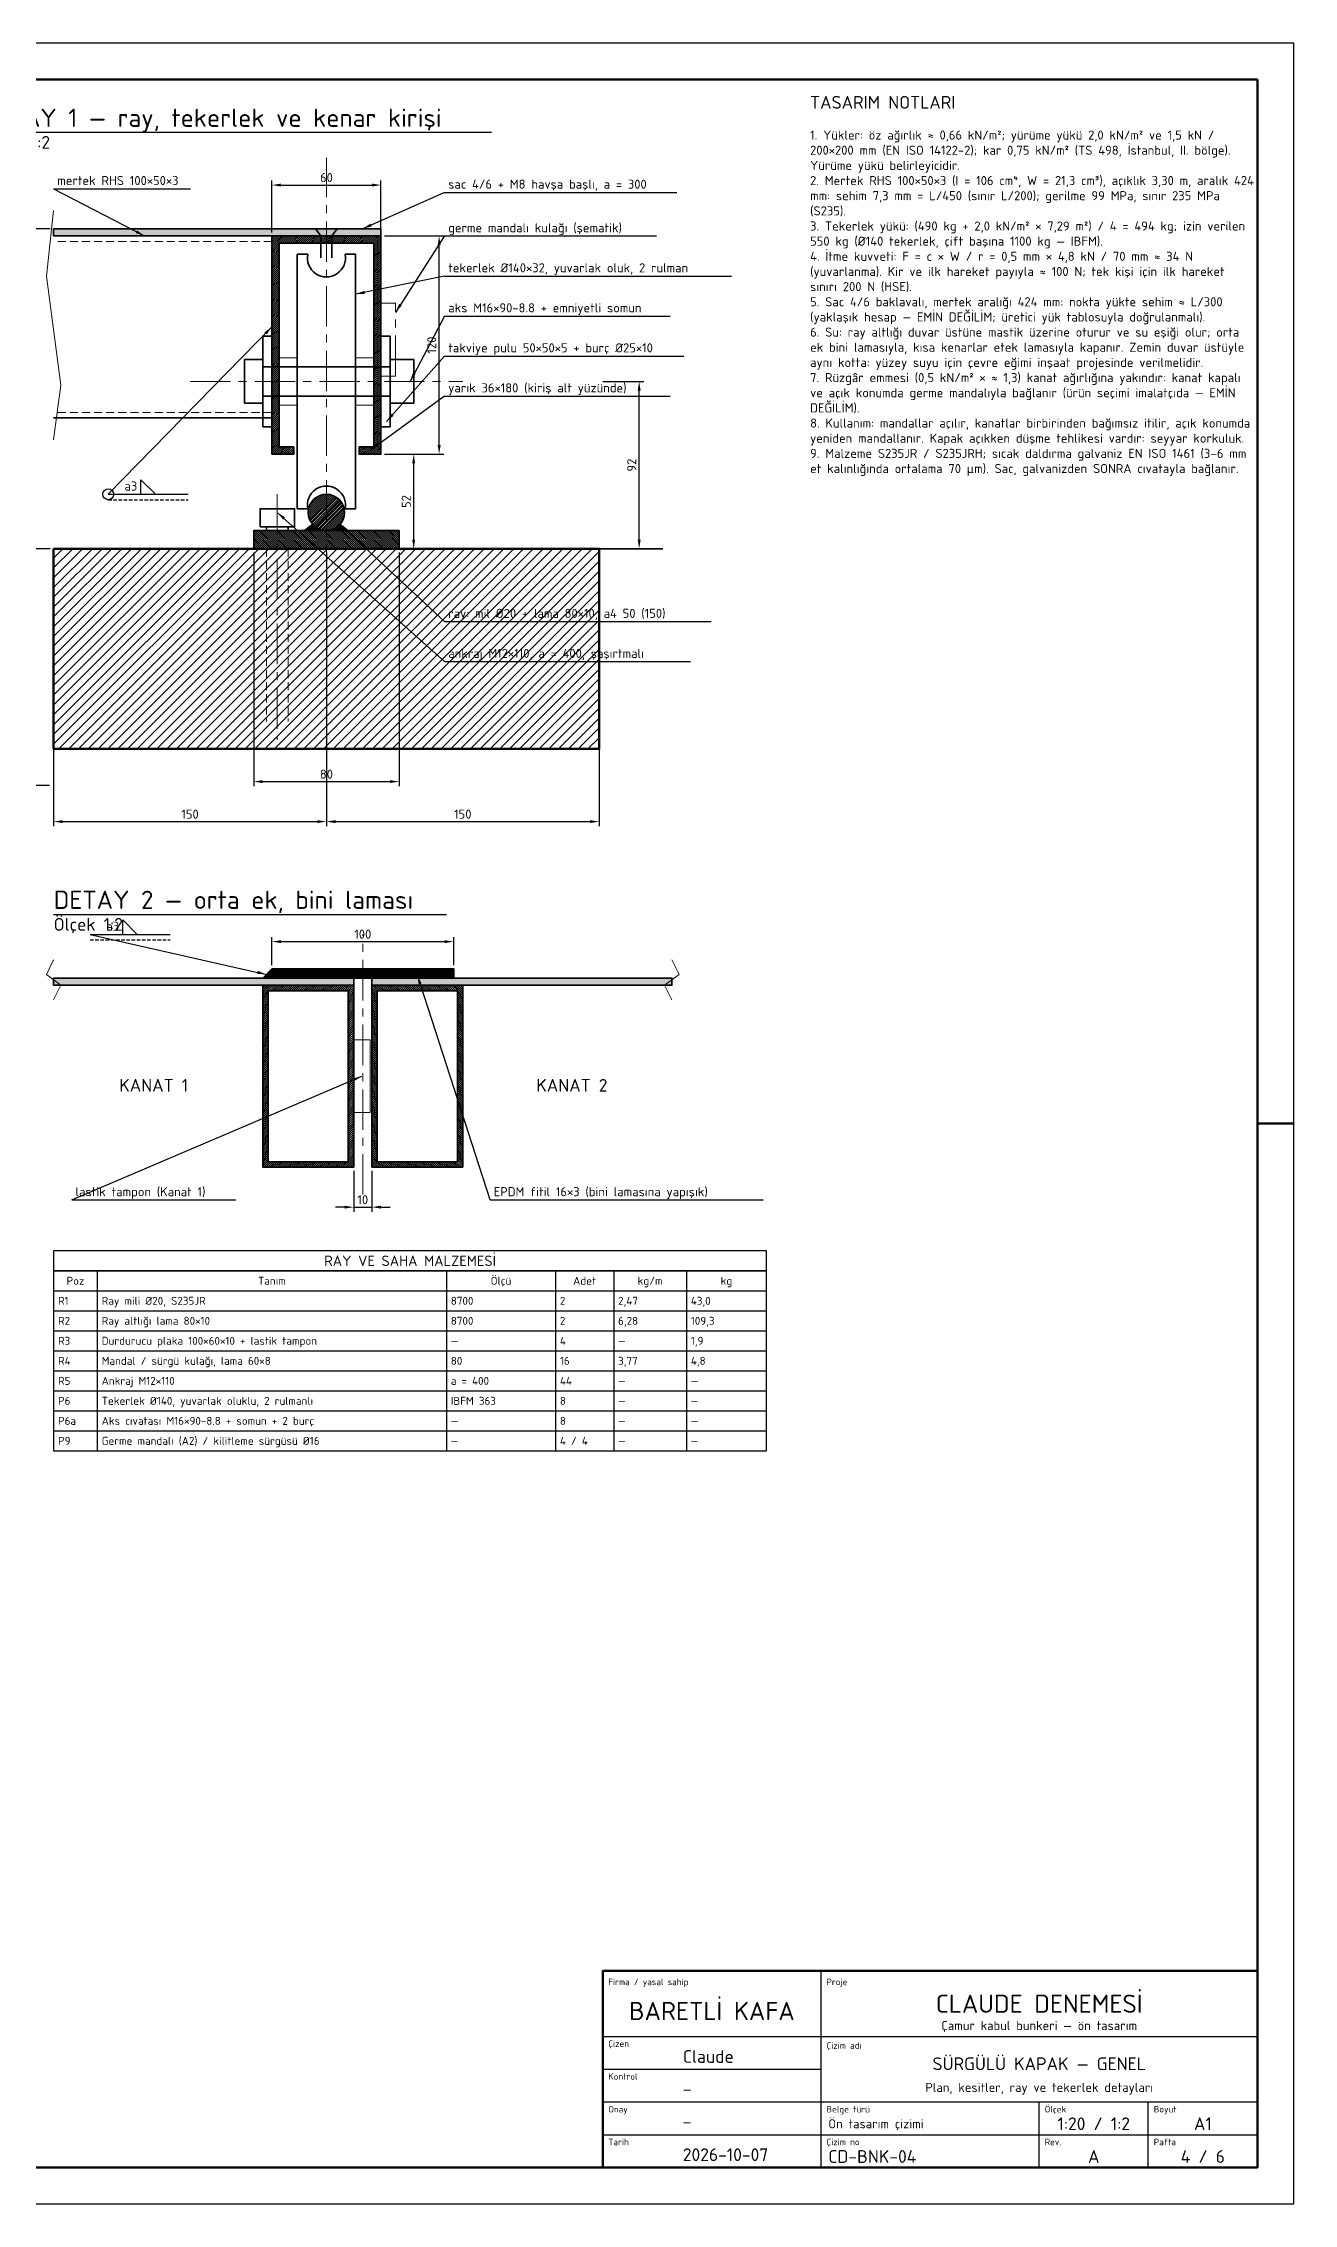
# Model space of a CAD drawing. Header units: millimetres. Extents: x 0 to 120410, y -42000 to 5469.
# Drawn here: x 91943 to 98820, y -42000 to -30120 of the extents above; entities that cross this region are included whole.
import ezdxf
from ezdxf.enums import TextEntityAlignment as Align

# ---------------------------------------------------------------- set-up
doc = ezdxf.new("R2010")
doc.units = ezdxf.units.MM
for name, pattern in [('CENTER', [50.8, 31.75, -6.35, 6.35, -6.35]), ('HIDDEN', [9.525, 6.35, -3.175]), ('PHANTOM', [63.5, 31.75, -6.35, 6.35, -6.35, 6.35, -6.35])]:
    doc.linetypes.add(name, pattern=pattern)
for name, color, linetype, lineweight in [('CL-ANTET', 7, 'Continuous', 70), ('CL-ANTET-INCE', 7, 'Continuous', 25), ('CL-BETON', 7, 'Continuous', 50), ('CL-CELIK', 4, 'Continuous', 35), ('CL-EKSEN', 1, 'CENTER', 18), ('CL-GIZLI', 9, 'HIDDEN', 18), ('CL-HAYALET', 9, 'PHANTOM', 18), ('CL-INCE', 7, 'Continuous', 18), ('CL-KAPAK', 6, 'Continuous', 35), ('CL-KAYNAK', 1, 'Continuous', 25), ('CL-OLCU', 2, 'Continuous', 18), ('CL-TABLO', 7, 'Continuous', 25), ('CL-TARAMA', 8, 'Continuous', 18), ('CL-YAZI', 7, 'Continuous', 25), ('CL-ZEMIN', 8, 'Continuous', 35)]:
    doc.layers.add(name, color=color, linetype=linetype, lineweight=lineweight)
doc.styles.add('CL-ISO', font='isocpeur.ttf')
doc.dimstyles.new('CL-S20-K10', dxfattribs={"dimscale": 20, "dimtxt": 2.5, "dimasz": 2.5, "dimexe": 1.25, "dimexo": 1, "dimgap": 0.8, "dimtad": 1, "dimdec": 0, "dimlfac": 0.1, "dimtxsty": 'CL-ISO', "dimcen": 2.5, "dimadec": 1, "dimazin": 0, "dimtfac": 1, "dimtmove": 0, "dimatfit": 3, "dimfxl": 1, "dimarcsym": 0})

# ---------------------------------------------------------------- blocks, each defined once
blk = doc.blocks.new('*D373')
at = {"layer": 'CL-OLCU', "color": 0, "lineweight": -2, "transparency": 16777216}
for p, q in [((93100, -32920), (93100, -34205)), ((93900, -32920), (93900, -34205)), ((93150, -34180), (93850, -34180))]:
    blk.add_line(p, q, dxfattribs=at)
at = {"layer": 'CL-OLCU', "color": 0, "transparency": 16777216}
for points in [[(93150, -34172), (93150, -34188), (93100, -34180)], [(93850, -34172), (93850, -34188), (93900, -34180)]]:
    blk.add_solid(points, dxfattribs=at)
at = {"layer": 'Defpoints', "color": 0, "transparency": 16777216}
for p in [(93100, -32900), (93900, -32900), (93900, -34180)]:
    blk.add_point(p, dxfattribs=at)
at = {"layer": 'CL-OLCU', "color": 0, "transparency": 16777216, "insert": (93500, -34139), "char_height": 50, "attachment_point": 5, "style": 'CL-ISO'}
blk.add_mtext('80', dxfattribs=at)
blk = doc.blocks.new('*D374')
at = {"layer": 'CL-OLCU', "color": 0, "lineweight": -2, "transparency": 16777216}
for p, q in [((93200, -31160), (93200, -30875)), ((93800, -31160), (93800, -30875)), ((93250, -30900), (93750, -30900))]:
    blk.add_line(p, q, dxfattribs=at)
at = {"layer": 'CL-OLCU', "color": 0, "transparency": 16777216}
for points in [[(93250, -30892), (93250, -30908), (93200, -30900)], [(93750, -30892), (93750, -30908), (93800, -30900)]]:
    blk.add_solid(points, dxfattribs=at)
at = {"layer": 'Defpoints', "color": 0, "transparency": 16777216}
for p in [(93800, -30900), (93200, -31180), (93800, -31180)]:
    blk.add_point(p, dxfattribs=at)
at = {"layer": 'CL-OLCU', "color": 0, "transparency": 16777216, "insert": (93500, -30859), "char_height": 50, "attachment_point": 5, "style": 'CL-ISO'}
blk.add_mtext('60', dxfattribs=at)
blk = doc.blocks.new('*D375')
at = {"layer": 'CL-OLCU', "color": 0, "lineweight": -2, "transparency": 16777216}
for p, q in [((93820, -31180), (94145, -31180)), ((94120, -32330), (94120, -31230)), ((93820, -32380), (94145, -32380))]:
    blk.add_line(p, q, dxfattribs=at)
at = {"layer": 'CL-OLCU', "color": 0, "transparency": 16777216}
for points in [[(94112, -31230), (94128, -31230), (94120, -31180)], [(94112, -32330), (94128, -32330), (94120, -32380)]]:
    blk.add_solid(points, dxfattribs=at)
at = {"layer": 'Defpoints', "color": 0, "transparency": 16777216}
for p in [(93800, -31180), (94120, -31180), (93800, -32380)]:
    blk.add_point(p, dxfattribs=at)
at = {"layer": 'CL-OLCU', "color": 0, "transparency": 16777216, "insert": (94079, -31780), "char_height": 50, "attachment_point": 5, "rotation": 90, "style": 'CL-ISO'}
blk.add_mtext('120', dxfattribs=at)
blk = doc.blocks.new('*D376')
at = {"layer": 'CL-OLCU', "color": 0, "lineweight": -2, "transparency": 16777216}
for p, q in [((93920, -32380), (94005, -32380)), ((93980, -32850), (93980, -32430)), ((93920, -32900), (94005, -32900))]:
    blk.add_line(p, q, dxfattribs=at)
at = {"layer": 'CL-OLCU', "color": 0, "transparency": 16777216}
for points in [[(93972, -32430), (93988, -32430), (93980, -32380)], [(93972, -32850), (93988, -32850), (93980, -32900)]]:
    blk.add_solid(points, dxfattribs=at)
at = {"layer": 'Defpoints', "color": 0, "transparency": 16777216}
for p in [(93900, -32380), (93980, -32380), (93900, -32900)]:
    blk.add_point(p, dxfattribs=at)
at = {"layer": 'CL-OLCU', "color": 0, "transparency": 16777216, "insert": (93939, -32640), "char_height": 50, "attachment_point": 5, "rotation": 90, "style": 'CL-ISO'}
blk.add_mtext('52', dxfattribs=at)
blk = doc.blocks.new('*D377')
at = {"layer": 'CL-OLCU', "color": 0, "lineweight": -2, "transparency": 16777216}
for p, q in [((95020, -31980), (95245, -31980)), ((95220, -32850), (95220, -32030)), ((95020, -32900), (95245, -32900))]:
    blk.add_line(p, q, dxfattribs=at)
at = {"layer": 'CL-OLCU', "color": 0, "transparency": 16777216}
for points in [[(95212, -32030), (95228, -32030), (95220, -31980)], [(95212, -32850), (95228, -32850), (95220, -32900)]]:
    blk.add_solid(points, dxfattribs=at)
at = {"layer": 'Defpoints', "color": 0, "transparency": 16777216}
for p in [(95000, -31980), (95220, -31980), (95000, -32900)]:
    blk.add_point(p, dxfattribs=at)
at = {"layer": 'CL-OLCU', "color": 0, "transparency": 16777216, "insert": (95179, -32440), "char_height": 50, "attachment_point": 5, "rotation": 90, "style": 'CL-ISO'}
blk.add_mtext('92', dxfattribs=at)
blk = doc.blocks.new('*D378')
at = {"layer": 'CL-OLCU', "color": 0, "lineweight": -2, "transparency": 16777216}
for p, q in [((91980, -31140), (91755, -31140)), ((91780, -32850), (91780, -31190)), ((91980, -32900), (91755, -32900))]:
    blk.add_line(p, q, dxfattribs=at)
at = {"layer": 'CL-OLCU', "color": 0, "transparency": 16777216}
for points in [[(91772, -31190), (91788, -31190), (91780, -31140)], [(91772, -32850), (91788, -32850), (91780, -32900)]]:
    blk.add_solid(points, dxfattribs=at)
at = {"layer": 'Defpoints', "color": 0, "transparency": 16777216}
for p in [(91780, -31140), (92000, -31140), (92000, -32900)]:
    blk.add_point(p, dxfattribs=at)
at = {"layer": 'CL-OLCU', "color": 0, "transparency": 16777216, "insert": (91739, -32020), "char_height": 50, "attachment_point": 5, "rotation": 90, "style": 'CL-ISO'}
blk.add_mtext('176', dxfattribs=at)
blk = doc.blocks.new('*D379')
at = {"layer": 'CL-OLCU', "color": 0, "lineweight": -2, "transparency": 16777216}
for p, q in [((92000, -32920), (92000, -34425)), ((93500, -32920), (93500, -34425)), ((92050, -34400), (93450, -34400))]:
    blk.add_line(p, q, dxfattribs=at)
at = {"layer": 'CL-OLCU', "color": 0, "transparency": 16777216}
for points in [[(92050, -34392), (92050, -34408), (92000, -34400)], [(93450, -34392), (93450, -34408), (93500, -34400)]]:
    blk.add_solid(points, dxfattribs=at)
at = {"layer": 'Defpoints', "color": 0, "transparency": 16777216}
for p in [(92000, -32900), (93500, -32900), (93500, -34400)]:
    blk.add_point(p, dxfattribs=at)
at = {"layer": 'CL-OLCU', "color": 0, "transparency": 16777216, "insert": (92750, -34359), "char_height": 50, "attachment_point": 5, "style": 'CL-ISO'}
blk.add_mtext('150', dxfattribs=at)
blk = doc.blocks.new('*D380')
at = {"layer": 'CL-OLCU', "color": 0, "lineweight": -2, "transparency": 16777216}
for p, q in [((93500, -32920), (93500, -34425)), ((95000, -32920), (95000, -34425)), ((93550, -34400), (94950, -34400))]:
    blk.add_line(p, q, dxfattribs=at)
at = {"layer": 'CL-OLCU', "color": 0, "transparency": 16777216}
for points in [[(93550, -34392), (93550, -34408), (93500, -34400)], [(94950, -34392), (94950, -34408), (95000, -34400)]]:
    blk.add_solid(points, dxfattribs=at)
at = {"layer": 'Defpoints', "color": 0, "transparency": 16777216}
for p in [(93500, -32900), (95000, -32900), (95000, -34400)]:
    blk.add_point(p, dxfattribs=at)
at = {"layer": 'CL-OLCU', "color": 0, "transparency": 16777216, "insert": (94250, -34359), "char_height": 50, "attachment_point": 5, "style": 'CL-ISO'}
blk.add_mtext('150', dxfattribs=at)
blk = doc.blocks.new('*D381')
at = {"layer": 'CL-OLCU', "color": 0, "lineweight": -2, "transparency": 16777216}
for p, q in [((93650, -36320), (93650, -36545)), ((93750, -36320), (93750, -36545)), ((93600, -36520), (93550, -36520)), ((93650, -36520), (93750, -36520)), ((93800, -36520), (93850, -36520))]:
    blk.add_line(p, q, dxfattribs=at)
at = {"layer": 'CL-OLCU', "color": 0, "transparency": 16777216}
for points in [[(93600, -36512), (93600, -36528), (93650, -36520)], [(93800, -36512), (93800, -36528), (93750, -36520)]]:
    blk.add_solid(points, dxfattribs=at)
at = {"layer": 'Defpoints', "color": 0, "transparency": 16777216}
for p in [(93650, -36300), (93750, -36300), (93750, -36520)]:
    blk.add_point(p, dxfattribs=at)
at = {"layer": 'CL-OLCU', "color": 0, "transparency": 16777216, "insert": (93700, -36479), "char_height": 50, "attachment_point": 5, "style": 'CL-ISO'}
blk.add_mtext('10', dxfattribs=at)
blk = doc.blocks.new('*D382')
at = {"layer": 'CL-OLCU', "color": 0, "lineweight": -2, "transparency": 16777216}
for p, q in [((93200, -35190), (93200, -35035)), ((94200, -35190), (94200, -35035)), ((93250, -35060), (94150, -35060))]:
    blk.add_line(p, q, dxfattribs=at)
at = {"layer": 'CL-OLCU', "color": 0, "transparency": 16777216}
for points in [[(93250, -35052), (93250, -35068), (93200, -35060)], [(94150, -35052), (94150, -35068), (94200, -35060)]]:
    blk.add_solid(points, dxfattribs=at)
at = {"layer": 'Defpoints', "color": 0, "transparency": 16777216}
for p in [(94200, -35060), (93200, -35210), (94200, -35210)]:
    blk.add_point(p, dxfattribs=at)
at = {"layer": 'CL-OLCU', "color": 0, "transparency": 16777216, "insert": (93700, -35019), "char_height": 50, "attachment_point": 5, "style": 'CL-ISO'}
blk.add_mtext('100', dxfattribs=at)

msp = doc.modelspace()

# ---------------------------------------------------------------- hatches: boundary and pattern name
at = {"layer": 'CL-KAPAK'}
for points in [[(92000, -31180), (93800, -31180), (93800, -31140), (92000, -31140)], [(93650, -35300), (92000, -35300), (92000, -35260), (93650, -35260)], [(93750, -35300), (95400, -35300), (95400, -35260), (93750, -35260)]]:
    msp.add_hatch(color=256, dxfattribs=at).paths.add_polyline_path(points)
at = {"layer": 'CL-KAYNAK'}
for points in [[(93380, -32800), (93460, -32800), (93425, -32765)], [(93620, -32800), (93540, -32800), (93575, -32765)], [(93150, -35260), (93200, -35260), (93200, -35210)]]:
    msp.add_hatch(color=256, dxfattribs=at).paths.add_polyline_path(points)
at = {"layer": 'CL-TARAMA'}
h = msp.add_hatch(dxfattribs=at)
h.set_pattern_fill('ANSI31', color=256, scale=2.4, style=0)
h.paths.add_polyline_path([(93200, -32380), (93320, -32380), (93320, -32340), (93240, -32340), (93240, -31220), (93760, -31220), (93760, -32340), (93680, -32340), (93680, -32380), (93800, -32380), (93800, -31180), (93200, -31180)])
h = msp.add_hatch(dxfattribs=at)
h.set_pattern_fill('ANSI31', color=256, scale=2.4, style=0)
edge = h.paths.add_edge_path()
edge.add_arc((93500, -32700), 100, 0, 360)
h = msp.add_hatch(dxfattribs=at)
h.set_pattern_fill('ANSI31', color=256, scale=12, style=0)
h.paths.add_polyline_path([(92000, -32900), (95000, -32900), (95000, -34000), (92000, -34000)])
h = msp.add_hatch(dxfattribs=at)
h.set_pattern_fill('ANSI31', color=256, scale=2.4, angle=90, style=0)
h.paths.add_polyline_path([(93100, -32900), (93900, -32900), (93900, -32800), (93100, -32800)])
h = msp.add_hatch(dxfattribs=at)
h.set_pattern_fill('ANSI31', color=256, scale=1.6, angle=90, style=0)
h.paths.add_polyline_path([(93200, -35260), (94200, -35260), (94200, -35210), (93200, -35210)])
h = msp.add_hatch(dxfattribs=at)
h.set_pattern_fill('ANSI31', color=256, scale=2.4, style=0)
h.paths.add_polyline_path([(93650, -36300), (93150, -36300), (93150, -35300), (93650, -35300)])
h.paths.add_polyline_path([(93620, -36270), (93180, -36270), (93180, -35330), (93620, -35330)], flags=0)
h = msp.add_hatch(dxfattribs=at)
h.set_pattern_fill('ANSI31', color=256, scale=2.4, angle=90, style=0)
h.paths.add_polyline_path([(93750, -36300), (94250, -36300), (94250, -35300), (93750, -35300)])
h.paths.add_polyline_path([(93780, -36270), (94220, -36270), (94220, -35330), (93780, -35330)], flags=0)

# ---------------------------------------------------------------- linework, layer by layer
at = {"layer": 'CL-ANTET'}
msp.add_line((98820, -36060), (98620, -36060), dxfattribs=at)
for points in [[(82400, -41800), (98620, -41800), (98620, -30320), (82400, -30320)], [(95020, -41800), (98620, -41800), (98620, -40720), (95020, -40720)]]:
    msp.add_lwpolyline(points, close=True, dxfattribs=at)
at = {"layer": 'CL-ANTET-INCE'}
for p, q in [((96220, -41800), (96220, -40720)), ((95020, -41080), (98620, -41080)), ((95020, -41260), (96220, -41260)), ((95020, -41440), (96220, -41440)), ((96220, -41440), (98620, -41440)), ((97420, -41800), (97420, -41440)), ((98020, -41800), (98020, -41440)), ((95020, -41620), (98620, -41620))]:
    msp.add_line(p, q, dxfattribs=at)
msp.add_lwpolyline([(82000, -42000), (98820, -42000), (98820, -30120), (82000, -30120)], close=True, dxfattribs=at)
at = {"layer": 'CL-BETON'}
msp.add_lwpolyline([(92000, -32900), (95000, -32900), (95000, -34000), (92000, -34000)], close=True, dxfattribs=at)
at = {"layer": 'CL-CELIK'}
for p, q in [((93470, -31180), (93470, -31300)), ((93530, -31180), (93530, -31300))]:
    msp.add_line(p, q, dxfattribs=at)
msp.add_lwpolyline([(93440, -31140), (93470, -31180), (93530, -31180), (93560, -31140)], dxfattribs=at)
for points in [[(93150, -32230), (93200, -32230), (93200, -31730), (93150, -31730)], [(93800, -32230), (93850, -32230), (93850, -31730), (93800, -31730)], [(93050, -32100), (93150, -32100), (93150, -31860), (93050, -31860)], [(93150, -32060), (93850, -32060), (93850, -31900), (93150, -31900)], [(93850, -32100), (93980, -32100), (93980, -31860), (93850, -31860)], [(93135, -32780), (93325, -32780), (93325, -32680), (93135, -32680)], [(93170, -32800), (93290, -32800), (93290, -32780), (93170, -32780)], [(93920, -35260), (94080, -35260), (94080, -35230), (93920, -35230)]]:
    msp.add_lwpolyline(points, close=True, dxfattribs=at)
at = {"layer": 'CL-EKSEN', "ltscale": 7}
for p, q in [((93500, -33100), (93500, -30750)), ((92750, -31980), (94250, -31980)), ((93230, -32600), (93230, -33950)), ((93700, -36450), (93700, -35020))]:
    msp.add_line(p, q, dxfattribs=at)
at = {"layer": 'CL-GIZLI', "ltscale": 7}
for p, q in [((93200, -31210), (92000, -31210)), ((93200, -32150), (92000, -32150)), ((93170, -32900), (93170, -33850)), ((93290, -32900), (93290, -33850))]:
    msp.add_line(p, q, dxfattribs=at)
at = {"layer": 'CL-HAYALET', "ltscale": 7}
msp.add_lwpolyline([(93800, -31950), (93880, -31950), (93880, -31550), (93800, -31550)], close=True, dxfattribs=at)
at = {"layer": 'CL-INCE'}
for points in [[(92000, -32300), (92040, -32000), (91960, -31400), (92000, -31040)], [(92000, -35380), (92040, -35300), (91960, -35240), (92000, -35160)], [(95400, -35380), (95360, -35300), (95440, -35240), (95400, -35160)]]:
    msp.add_lwpolyline(points, dxfattribs=at)
for points in [[(93240, -32110), (93340, -32110), (93340, -31850), (93240, -31850)], [(93660, -32110), (93760, -32110), (93760, -31850), (93660, -31850)], [(93650, -36000), (93740, -36000), (93740, -35600), (93650, -35600)]]:
    msp.add_lwpolyline(points, close=True, dxfattribs=at)
at = {"layer": 'CL-KAPAK'}
for points in [[(92000, -31180), (93800, -31180), (93800, -31140), (92000, -31140)], [(93200, -32380), (93320, -32380), (93320, -32340), (93240, -32340), (93240, -31220), (93760, -31220), (93760, -32340), (93680, -32340), (93680, -32380), (93800, -32380), (93800, -31180), (93200, -31180)], [(93100, -32900), (93900, -32900), (93900, -32800), (93100, -32800)], [(93650, -35300), (92000, -35300), (92000, -35260), (93650, -35260)], [(93200, -35260), (94200, -35260), (94200, -35210), (93200, -35210)], [(93750, -35300), (95400, -35300), (95400, -35260), (93750, -35260)], [(93650, -36300), (93150, -36300), (93150, -35300), (93650, -35300)], [(93620, -36270), (93180, -36270), (93180, -35330), (93620, -35330)], [(93750, -36300), (94250, -36300), (94250, -35300), (93750, -35300)], [(93780, -36270), (94220, -36270), (94220, -35330), (93780, -35330)]]:
    msp.add_lwpolyline(points, close=True, dxfattribs=at)
for points in [[(93200, -31180), (92000, -31180)], [(93200, -32180), (92000, -32180)]]:
    msp.add_lwpolyline(points, dxfattribs=at)
msp.add_lwpolyline([(93340, -32680), (93397, -32680, -1.213), (93603, -32680), (93660, -32680), (93660, -31280), (93603, -31280, -1.213), (93397, -31280), (93340, -31280)], format="xyb", close=True, dxfattribs=at)
msp.add_circle((93500, -32700), 100, dxfattribs=at)
at = {"layer": 'CL-KAYNAK'}
for p, q in [((92300, -32600), (93200, -31680)), ((92300, -32600), (92740, -32600)), ((92200, -35020), (93170, -35240)), ((92200, -35020), (92640, -35020))]:
    msp.add_line(p, q, dxfattribs=at)
at = {"layer": 'CL-KAYNAK', "linetype": 'HIDDEN', "ltscale": 3}
for p, q in [((92300, -32630), (92740, -32630)), ((92200, -35050), (92640, -35050))]:
    msp.add_line(p, q, dxfattribs=at)
at = {"layer": 'CL-KAYNAK'}
for points in [[(92480, -32600), (92480, -32520), (92560, -32600)], [(92380, -35020), (92380, -34940), (92460, -35020)]]:
    msp.add_lwpolyline(points, dxfattribs=at)
for points in [[(93380, -32800), (93460, -32800), (93425, -32765)], [(93620, -32800), (93540, -32800), (93575, -32765)], [(93150, -35260), (93200, -35260), (93200, -35210)]]:
    msp.add_lwpolyline(points, close=True, dxfattribs=at)
msp.add_circle((92300, -32600), 30, dxfattribs=at)
for points in [[(93200, -31680), (93159.08, -31709.91), (93170.99, -31721.57)], [(93170, -35240), (93123.08, -35220.81), (93119.4, -35237.07)]]:
    msp.add_solid(points, dxfattribs=at)
at = {"layer": 'CL-TABLO'}
for p, q in [((92240, -36870), (92240, -37860)), ((94160, -36870), (94160, -37860)), ((94760, -36870), (94760, -37860)), ((95080, -36870), (95080, -37860)), ((95480, -36870), (95480, -37860)), ((92000, -36980), (95920, -36980)), ((92000, -37090), (95920, -37090)), ((92000, -37200), (95920, -37200)), ((92000, -37310), (95920, -37310)), ((92000, -37420), (95920, -37420)), ((92000, -37530), (95920, -37530)), ((92000, -37640), (95920, -37640)), ((92000, -37750), (95920, -37750))]:
    msp.add_line(p, q, dxfattribs=at)
for points in [[(92000, -36870), (95920, -36870), (95920, -36760), (92000, -36760)], [(92000, -37860), (95920, -37860), (95920, -36870), (92000, -36870)]]:
    msp.add_lwpolyline(points, close=True, dxfattribs=at)
at = {"layer": 'CL-YAZI'}
for p, q in [((91600, -30610), (94408, -30610)), ((92000, -30920), (92500, -31180)), ((92000, -30920), (92752.5, -30920)), ((94150, -30940), (93700, -31140)), ((94150, -30940), (95427.5, -30940)), ((94150, -31180), (93880, -31600)), ((94150, -31180), (95315, -31180)), ((94150, -31400), (93660, -31500)), ((94150, -31400), (95727.5, -31400)), ((94150, -31620), (93960, -31980)), ((94150, -31620), (95390, -31620)), ((94150, -31840), (93830, -32200)), ((94150, -31840), (95465, -31840)), ((94150, -32060), (93740, -32360)), ((94150, -32060), (95390, -32060)), ((94150, -33520), (93230, -32700)), ((94150, -33300), (93580, -32770)), ((94150, -33300), (95615, -33300)), ((94150, -33520), (95502.5, -33520)), ((91000, -34200), (91977.5, -34200)), ((92000, -34910), (94160, -34910)), ((94400, -36480), (94000, -35245)), ((92100, -36480), (93695, -35800)), ((92100, -36480), (93002.5, -36480)), ((94400, -36480), (95902.5, -36480))]:
    msp.add_line(p, q, dxfattribs=at)
for points in [[(93700, -31140), (93749.08, -31127.31), (93742.31, -31112.08)], [(92500, -31180), (92459.48, -31149.54), (92451.79, -31164.33)], [(93660, -31500), (93710.66, -31498.17), (93707.32, -31481.84)], [(93880, -31600), (93914.05, -31562.45), (93900.03, -31553.43)], [(93960, -31980), (93990.71, -31939.67), (93975.97, -31931.89)], [(93830, -32200), (93869.45, -32168.17), (93856.99, -32157.09)], [(93740, -32360), (93785.27, -32337.2), (93775.43, -32323.75)], [(93230, -32700), (93261.78, -32739.49), (93272.87, -32727.05)], [(93580, -32770), (93610.94, -32810.15), (93622.29, -32797.94)], [(94000, -35245), (94007.48, -35295.13), (94023.33, -35290)], [(93695, -35800), (93645.74, -35811.94), (93652.27, -35827.27)]]:
    msp.add_solid(points, dxfattribs=at)
at = {"layer": 'CL-ZEMIN'}
msp.add_line((95000, -32900), (95350, -32900), dxfattribs=at)

# ---------------------------------------------------------------- texts
at = {"layer": 'CL-KAYNAK', "style": 'CL-ISO'}
for p in [(92460, -32580), (92360, -35000)]:
    msp.add_text('a3', height=50, dxfattribs=at).set_placement(p, align=Align.RIGHT)
at = {"layer": 'CL-YAZI', "style": 'CL-ISO'}
for s, height, p in [('TASARIM NOTLARI', 70, (96160, -30480)), ('DETAY 1 — ray, tekerlek ve kenar kirişi', 100, (91600, -30580)), ('Ölçek 1:2', 70, (91600, -30700)), ('mertek RHS 100×50×3', 50, (92020, -30900)), ('sac 4/6 + M8 havşa başlı, a = 300', 50, (94170, -30920)), ('germe mandalı kulağı (şematik)', 50, (94170, -31160)), ('tekerlek Ø140×32, yuvarlak oluk, 2 rulman', 50, (94170, -31380)), ('aks M16×90-8.8 + emniyetli somun', 50, (94170, -31600)), ('takviye pulu 50×50×5 + burç Ø25×10', 50, (94170, -31820)), ('yarık 36×180 (kiriş alt yüzünde)', 50, (94170, -32040)), ('ray: mil Ø20 + lama 80×10, a4 50 (150)', 50, (94170, -33280)), ('ankraj M12×110, a = 400, şaşırtmalı', 50, (94170, -33500)), ('DETAY 2 — orta ek, bini laması', 100, (92000, -34880)), ('Ölçek 1:2', 70, (92000, -35000)), ('lastik tampon (Kanat 1)', 50, (92120, -36460)), ('EPDM fitil 16×3 (bini lamasına yapışık)', 50, (94420, -36460))]:
    msp.add_text(s, height=height, dxfattribs=at).set_placement(p)
for s, height, p in [('KANAT 1', 70, (92550, -35850)), ('KANAT 2', 70, (94850, -35850)), ('RAY VE SAHA MALZEMESİ', 57.2, (93960, -36815)), ('Poz', 44, (92120, -36925)), ('Tanım', 44, (93200, -36925)), ('Ölçü', 44, (94460, -36925)), ('Adet', 44, (94920, -36925)), ('kg/m', 44, (95280, -36925)), ('kg', 44, (95700, -36925)), ('BARETLİ KAFA', 100, (95620, -40940)), ('CLAUDE DENEMESİ', 100, (97420, -40900)), ('Çamur kabul bunkeri — ön tasarım', 50, (97420, -41020)), ('SÜRGÜLÜ KAPAK — GENEL', 70, (97420, -41230)), ('Plan, kesitler, ray ve tekerlek detayları', 50, (97420, -41360)), ('1:20 / 1:2', 70, (97720, -41560)), ('A1', 70, (98320, -41560)), ('A', 70, (97720, -41740)), ('4 / 6', 70, (98320, -41740))]:
    msp.add_text(s, height=height, dxfattribs=at).set_placement(p, align=Align.MIDDLE_CENTER)
for s, height, p in [('R1', 44, (92024, -37035)), ('Ray mili Ø20, S235JR', 44, (92264, -37035)), ('8700', 44, (94184, -37035)), ('2', 44, (94784, -37035)), ('2,47', 44, (95104, -37035)), ('43,0', 44, (95504, -37035)), ('R2', 44, (92024, -37145)), ('Ray altlığı lama 80×10', 44, (92264, -37145)), ('8700', 44, (94184, -37145)), ('2', 44, (94784, -37145)), ('6,28', 44, (95104, -37145)), ('109,3', 44, (95504, -37145)), ('R3', 44, (92024, -37255)), ('Durdurucu plaka 100×60×10 + lastik tampon', 44, (92264, -37255)), ('—', 44, (94184, -37255)), ('4', 44, (94784, -37255)), ('—', 44, (95104, -37255)), ('1,9', 44, (95504, -37255)), ('R4', 44, (92024, -37365)), ('Mandal / sürgü kulağı, lama 60×8', 44, (92264, -37365)), ('80', 44, (94184, -37365)), ('16', 44, (94784, -37365)), ('3,77', 44, (95104, -37365)), ('4,8', 44, (95504, -37365)), ('R5', 44, (92024, -37475)), ('Ankraj M12×110', 44, (92264, -37475)), ('a = 400', 44, (94184, -37475)), ('44', 44, (94784, -37475)), ('—', 44, (95104, -37475)), ('—', 44, (95504, -37475)), ('P6', 44, (92024, -37585)), ('Tekerlek Ø140, yuvarlak oluklu, 2 rulmanlı', 44, (92264, -37585)), ('IBFM 363', 44, (94184, -37585)), ('8', 44, (94784, -37585)), ('—', 44, (95104, -37585)), ('—', 44, (95504, -37585)), ('P6a', 44, (92024, -37695)), ('Aks cıvatası M16×90-8.8 + somun + 2 burç', 44, (92264, -37695)), ('Germe mandalı (A2) / kilitleme sürgüsü Ø16', 44, (92264, -37805)), ('—', 44, (94184, -37695)), ('8', 44, (94784, -37695)), ('—', 44, (95104, -37695)), ('—', 44, (95504, -37695)), ('P9', 44, (92024, -37805)), ('—', 44, (94184, -37805)), ('4 / 4', 44, (94784, -37805)), ('—', 44, (95104, -37805)), ('—', 44, (95504, -37805)), ('Firma / yasal sahip', 36, (95050, -40780)), ('Proje', 36, (96250, -40780)), ('Çizen', 36, (95050, -41120)), ('Claude', 70, (95460, -41190)), ('Çizim adı', 36, (96250, -41130)), ('Kontrol', 36, (95050, -41300)), ('—', 50, (95460, -41370)), ('Ölçek', 36, (97450, -41480)), ('Onay', 36, (95050, -41480)), ('—', 50, (95460, -41550)), ('Belge türü', 36, (96250, -41480)), ('Ön tasarım çizimi', 50, (96260, -41560)), ('Boyut', 36, (98050, -41480)), ('Tarih', 36, (95050, -41660)), ('2026-10-07', 70, (95460, -41730)), ('Çizim no', 36, (96250, -41660)), ('Rev.', 36, (97450, -41660)), ('Pafta', 36, (98050, -41660)), ('CD-BNK-04', 70, (96260, -41740))]:
    msp.add_text(s, height=height, dxfattribs=at).set_placement(p, align=Align.MIDDLE_LEFT)
at = {"layer": 'CL-YAZI', "insert": (96160, -30600), "char_height": 50, "width": 2440, "attachment_point": 1, "style": 'CL-ISO'}
msp.add_mtext('1. Yükler: öz ağırlık ≈ 0,66 kN/m²; yürüme yükü 2,0 kN/m² ve 1,5 kN / 200×200 mm (EN ISO 14122-2); kar 0,75 kN/m² (TS 498, İstanbul, II. bölge). Yürüme yükü belirleyicidir.\\P2. Mertek RHS 100×50×3 (I = 106 cm⁴, W = 21,3 cm³), açıklık 3,30 m, aralık 424 mm: sehim 7,3 mm = L/450 (sınır L/200); gerilme 99 MPa, sınır 235 MPa (S235).\\P3. Tekerlek yükü: (490 kg + 2,0 kN/m² × 7,29 m²) / 4 = 494 kg; izin verilen 550 kg (Ø140 tekerlek, çift başına 1100 kg — IBFM).\\P4. İtme kuvveti: F = c × W / r = 0,5 mm × 4,8 kN / 70 mm ≈ 34 N (yuvarlanma). Kir ve ilk hareket payıyla ≈ 100 N; tek kişi için ilk hareket sınırı 200 N (HSE).\\P5. Sac 4/6 baklavalı, mertek aralığı 424 mm: nokta yükte sehim ≈ L/300 (yaklaşık hesap — EMİN DEĞİLİM; üretici yük tablosuyla doğrulanmalı).\\P6. Su: ray altlığı duvar üstüne mastik üzerine oturur ve su eşiği olur; orta ek bini lamasıyla, kısa kenarlar etek lamasıyla kapanır. Zemin duvar üstüyle aynı kotta: yüzey suyu için çevre eğimi inşaat projesinde verilmelidir.\\P7. Rüzgâr emmesi (0,5 kN/m² × ≈ 1,3) kanat ağırlığına yakındır: kanat kapalı ve açık konumda germe mandalıyla bağlanır (ürün seçimi imalatçıda — EMİN DEĞİLİM).\\P8. Kullanım: mandallar açılır, kanatlar birbirinden bağımsız itilir, açık konumda yeniden mandallanır. Kapak açıkken düşme tehlikesi vardır: seyyar korkuluk.\\P9. Malzeme S235JR / S235JRH; sıcak daldırma galvaniz EN ISO 1461 (3–6 mm et kalınlığında ortalama 70 µm). Sac, galvanizden SONRA cıvatayla bağlanır.', dxfattribs=at)

# ---------------------------------------------------------------- dimensions: what is measured, and where the dimension line sits
at = {"layer": 'CL-OLCU'}
for base, p1, p2, text, picture, middle in [((93800, -30900), (93200, -31180), (93800, -31180), '60', '*D374', (93500, -30859)), ((93500, -34400), (92000, -32900), (93500, -32900), '150', '*D379', (92750, -34359)), ((93900, -34180), (93100, -32900), (93900, -32900), '80', '*D373', (93500, -34139)), ((95000, -34400), (93500, -32900), (95000, -32900), '150', '*D380', (94250, -34359)), ((94200, -35060), (93200, -35210), (94200, -35210), '100', '*D382', (93700, -35019)), ((93750, -36520), (93650, -36300), (93750, -36300), '10', '*D381', (93700, -36479))]:
    dim = msp.add_linear_dim(base=base, p1=p1, p2=p2, text=text, dimstyle='CL-S20-K10', dxfattribs=at)
    dim.commit()
    dim.dimension.update_dxf_attribs({"geometry": picture, "text_midpoint": middle})
for base, p1, p2, text, picture, middle in [((91780, -31140), (92000, -32900), (92000, -31140), '176', '*D378', (91739, -32020)), ((94120, -31180), (93800, -32380), (93800, -31180), '120', '*D375', (94079, -31780)), ((95220, -31980), (95000, -32900), (95000, -31980), '92', '*D377', (95179, -32440)), ((93980, -32380), (93900, -32900), (93900, -32380), '52', '*D376', (93939, -32640))]:
    dim = msp.add_linear_dim(base=base, p1=p1, p2=p2, angle=90, text=text, dimstyle='CL-S20-K10', dxfattribs=at)
    dim.commit()
    dim.dimension.update_dxf_attribs({"geometry": picture, "text_midpoint": middle})

doc.saveas('drawing.dxf')
